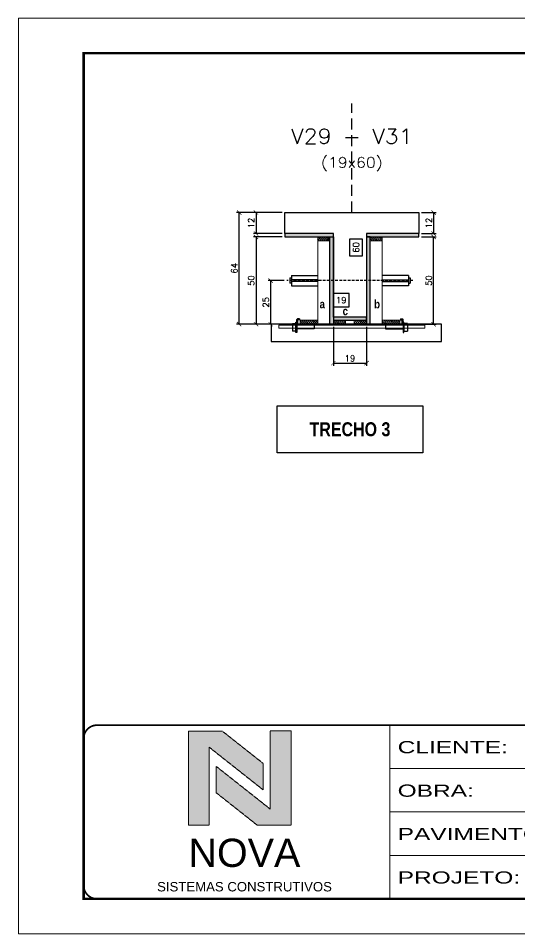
# Model space of a CAD drawing. Extents: x 0 to 6325, y 10169 to 19307.
# Drawn here: x 1585 to 2160, y 12466 to 13516 of the extents above; entities that cross this region are included whole.
import ezdxf
from ezdxf.enums import TextEntityAlignment as Align

# ---------------------------------------------------------------- set-up
doc = ezdxf.new("R2010")
doc.units = 0
for name, pattern in [('CONTINUO', [0]), ('DASHED', [0.75, 0.5, -0.25]), ('HIDDEN', [9.525, 6.35, -3.175])]:
    doc.linetypes.add(name, pattern=pattern)
for name, color, linetype in [('1', 1, 'Continuous'), ('barrote', 251, 'Continuous'), ('COTA', 241, 'Continuous'), ('Cota Seção (2x)', 4, 'Continuous'), ('detalhes', 4, 'Continuous'), ('Hachura', 253, 'Continuous'), ('NOMENCLATURA', 7, 'Continuous'), ('Painéis', 200, 'Continuous'), ('presilha', 1, 'Continuous'), ('TENSOR', 3, 'Continuous'), ('Texto de Titulo', 7, 'Continuous'), ('Texto Qtd Sarr', 242, 'Continuous')]:
    doc.layers.add(name, color=color, linetype=linetype)
for name, color, linetype, lineweight in [('CARIMBO-LEGENDA', 75, 'Continuous', 15), ('CONCRETO', 251, 'Continuous', 25), ('Folhas', 255, 'Continuous', 9), ('Madeira', 126, 'Continuous', 18), ('SARRAFO DE PRESSAO', 251, 'DASHED', 9), ('SCO-___-LAJ', 2, 'Continuous', 0), ('Texto Seção', 7, 'Continuous', 15)]:
    doc.layers.add(name, color=color, linetype=linetype, lineweight=lineweight)
doc.styles.add('arial', font='arial.ttf')
doc.styles.add('ROMANC', font='techb___.ttf', dxfattribs={"height": 2.5})
doc.styles.add('Romans', font='romans.shx')
doc.styles.add('TECNICA', font='techb___.ttf', dxfattribs={"height": 10})
doc.styles.add('Tecnologia', font='')
doc.styles.get('Tecnologia').set_extended_font_data('Forgotten Futurist')
doc.dimstyles.new('Cota Seção (2x)', dxfattribs={"dimtxt": 7, "dimasz": 5, "dimexe": 3, "dimexo": 3, "dimgap": 2, "dimtad": 3, "dimdec": 1, "dimlfac": 0.5, "dimzin": 12, "dimdsep": 46, "dimtxsty": 'Romans', "dimblk": 'ARCHTICK', "dimcen": 0, "dimclrd": 4, "dimclre": 4, "dimclrt": 1, "dimadec": 1, "dimazin": 3, "dimtfac": 1, "dimtdec": 1, "dimtmove": 0, "dimatfit": 3, "dimldrblk": 'OBLIQUE', "dimfxl": 1, "dimtolj": 1, "dimtzin": 12, "dimarcsym": 0})
doc.dimstyles.new('Cota Seção interna', dxfattribs={"dimtxt": 7, "dimasz": 6, "dimexe": 0.18, "dimexo": 2, "dimgap": -4, "dimtad": 3, "dimdec": 1, "dimlfac": 0.5, "dimzin": 12, "dimdsep": 46, "dimtxsty": 'Romans', "dimblk": 'ARCHTICK', "dimcen": 0.09, "dimse1": 1, "dimse2": 1, "dimsd1": 1, "dimsd2": 1, "dimclrd": 180, "dimclre": 5, "dimclrt": 1, "dimadec": 0, "dimazin": 3, "dimtfac": 1, "dimtdec": 1, "dimtofl": 0, "dimtmove": 0, "dimatfit": 3, "dimldrblk": 'ARCHTICK', "dimfxl": 1, "dimtolj": 1, "dimtzin": 0, "dimarcsym": 0})
pattern_1 = [(315, (24902.6902, 4935.2346), (1.12253202, 1.12253202), [])]

# ---------------------------------------------------------------- blocks, each defined once
blk = doc.blocks.new('A$C64660E27')
at = {"layer": 'COTA', "true_color": 0x1a1a1a}
h = blk.add_hatch(color=250, dxfattribs=at)
h.dxf.hatch_style = 1
h.paths.add_polyline_path([(185.4, -11.6), (142.4, -11.6), (142.4, -131.6), (168.8, -131.6), (168.8, -32.2), (237.7, -86.7), (237.7, -53)])
at = {"layer": 'COTA'}
h = blk.add_hatch(color=20, dxfattribs=at)
h.dxf.hatch_style = 1
h.paths.add_polyline_path([(273, -11.4), (246.6, -11.4), (246.6, -111.1), (177.7, -56.6), (177.7, -90.2), (230, -131.6), (273, -131.6)])
for p, q in [((142.4, -131.6), (142.4, -11.6)), ((142.4, -11.6), (185.4, -11.6)), ((185.4, -11.6), (237.7, -53)), ((273, -11.4), (246.6, -11.4)), ((246.6, -111.1), (246.6, -11.4)), ((273, -11.4), (273, -131.6)), ((168.8, -32.2), (237.7, -86.7)), ((168.8, -131.6), (168.8, -32.2)), ((246.6, -111.1), (177.7, -56.6)), ((177.7, -90.2), (177.7, -56.6)), ((237.7, -86.7), (237.7, -53)), ((230, -131.6), (177.7, -90.2)), ((142.4, -131.6), (168.8, -131.6)), ((273, -131.6), (230, -131.6))]:
    blk.add_line(p, q)
at = {"layer": 'CARIMBO-LEGENDA', "color": 7, "linetype": 'Continuous', "ltscale": 100, "style": 'arial'}
blk.add_text('NOVA', height=36, dxfattribs=at).set_placement((142.4, -184.8))
at = {"layer": 'CARIMBO-LEGENDA', "color": 7, "linetype": 'Continuous', "style": 'arial'}
blk.add_text('SISTEMAS CONSTRUTIVOS', height=12, dxfattribs=at).set_placement((102.5, -216))
blk = doc.blocks.new('9999999999')
at = {"color": 30, "linetype": 'CONTINUO'}
for p, q in [((98564.6, 34230.2), (98564.6, 34429.4)), ((98564.6, 34379.6), (99584, 34379.6)), ((98564.6, 34329.8), (99488, 34329.8)), ((98564.6, 34280), (99488, 34280))]:
    blk.add_line(p, q, dxfattribs=at)
at = {"color": 30, "linetype": 'CONTINUO', "const_width": 2}
blk.add_lwpolyline([(99584, 34230.2), (99584, 34414.4, 0.414214), (99569, 34429.4), (98229, 34429.4, 0.414214), (98214, 34414.4), (98214, 34245.2, 0.414214), (98229, 34230.2), (99584, 34230.2)], format="xyb", dxfattribs=at)
at = {"layer": 'Folhas'}
blk.add_lwpolyline([(98139, 34190.2), (99624, 34190.2), (99624, 35240.2), (98139, 35240.2)], close=True, dxfattribs=at)
at = {"layer": 'Folhas', "color": 30, "const_width": 3}
blk.add_lwpolyline([(98214, 34230.2), (99584, 34230.2), (99584, 35200.2), (98214, 35200.2)], close=True, dxfattribs=at)
at = {"xscale": 0.9, "yscale": 0.9, "zscale": 0.9}
blk.add_blockref('A$C64660E27', (98205.8, 34433.1), dxfattribs=at)
at = {"layer": 'Folhas', "color": 7, "style": 'Tecnologia', "width": 1.5}
for s, p in [('CLIENTE:', (98573.7, 34397.2)), ('OBRA:', (98573.7, 34347.3)), ('PAVIMENTO:', (98573.7, 34297.5)), ('PROJETO:', (98573.7, 34247.7))]:
    blk.add_text(s, height=14, dxfattribs=at).set_placement(p)
blk = doc.blocks.new('titulo1')
at = {"layer": 'Defpoints', "color": 252, "linetype": 'HIDDEN', "ltscale": 2}
blk.add_line((0, 0), (0, 125), dxfattribs=at)
at = {"layer": 'Defpoints', "style": 'Romans', "oblique": 15}
blk.add_attdef('FOLHA', text='', height=10, dxfattribs=at).set_placement((0, 15.6), align=Align.MIDDLE_CENTER)
at = {"layer": 'Texto Qtd Sarr', "color": 3, "style": 'Romans', "oblique": 15}
for tag, height, p in [('TITULO', 17, (0, 71.4)), ('SEÇÃO', 12, (0, 41.5))]:
    blk.add_attdef(tag, text='', height=height, dxfattribs=at).set_placement(p, align=Align.MIDDLE_CENTER)
blk = doc.blocks.new('_ArchTick')
at = {"color": 0, "linetype": 'ByBlock', "const_width": 0.15}
blk.add_lwpolyline([(-0.5, -0.5), (0.5, 0.5)], dxfattribs=at)
blk = doc.blocks.new('*D373')
at = {"layer": 'COTA', "color": 4, "lineweight": -2, "transparency": 16777216}
for p, q in [((2047.1, 13292.9), (2063.9, 13292.9)), ((2060.9, 13292.9), (2060.9, 13268.9)), ((2047.1, 13268.9), (2063.9, 13268.9))]:
    blk.add_line(p, q, dxfattribs=at)
at = {"layer": 'Defpoints', "color": 0, "transparency": 16777216}
for p in [(2044.1, 13292.9), (2044.1, 13268.9), (2060.9, 13268.9)]:
    blk.add_point(p, dxfattribs=at)
at = {"layer": 'COTA', "color": 4, "lineweight": -2, "transparency": 16777216, "xscale": 5, "yscale": 5, "zscale": 5}
for p, rotation in [((2060.9, 13292.9), 90), ((2060.9, 13268.9), 270)]:
    blk.add_blockref('_ArchTick', p, dxfattribs=dict(at, rotation=rotation))
at = {"layer": 'COTA', "color": 1, "transparency": 16777216, "insert": (2055.4, 13280.9), "char_height": 7, "attachment_point": 5, "rotation": 90, "style": 'Romans'}
blk.add_mtext('\\A1;12', dxfattribs=at)
blk = doc.blocks.new('_Oblique')
at = {"layer": '1', "color": 0, "lineweight": -2}
blk.add_line((-0.5, -0.5), (0.5, 0.5), dxfattribs=at)
blk = doc.blocks.new('*D374')
at = {"layer": 'COTA', "color": 4, "lineweight": -2, "transparency": 16777216}
for p, q in [((1887.5, 13292.9), (1835.1, 13292.9)), ((1838.1, 13164.9), (1838.1, 13292.9)), ((1909.5, 13164.9), (1835.1, 13164.9))]:
    blk.add_line(p, q, dxfattribs=at)
at = {"layer": 'Defpoints', "color": 0, "transparency": 16777216}
for p in [(1838.1, 13292.9), (1890.5, 13292.9), (1912.5, 13164.9)]:
    blk.add_point(p, dxfattribs=at)
at = {"layer": 'COTA', "color": 4, "lineweight": -2, "transparency": 16777216, "xscale": 5, "yscale": 5, "zscale": 5}
for p, rotation in [((1838.1, 13292.9), 90), ((1838.1, 13164.9), 270)]:
    blk.add_blockref('_ArchTick', p, dxfattribs=dict(at, rotation=rotation))
at = {"layer": 'COTA', "color": 1, "transparency": 16777216, "insert": (1832.6, 13228.9), "char_height": 7, "attachment_point": 5, "rotation": 90, "style": 'Romans'}
blk.add_mtext('\\A1;64', dxfattribs=at)
blk = doc.blocks.new('*D375')
at = {"layer": 'COTA', "color": 4, "lineweight": -2, "transparency": 16777216}
for p, q in [((2047.1, 13264.9), (2063.9, 13264.9)), ((2060.9, 13164.9), (2060.9, 13264.9)), ((2020.7, 13164.9), (2063.9, 13164.9))]:
    blk.add_line(p, q, dxfattribs=at)
at = {"layer": 'Defpoints', "color": 0, "transparency": 16777216}
for p in [(2044.1, 13264.9), (2060.9, 13264.9), (2017.7, 13164.9)]:
    blk.add_point(p, dxfattribs=at)
at = {"layer": 'COTA', "color": 4, "lineweight": -2, "transparency": 16777216, "xscale": 5, "yscale": 5, "zscale": 5}
for p, rotation in [((2060.9, 13264.9), 90), ((2060.9, 13164.9), 270)]:
    blk.add_blockref('_ArchTick', p, dxfattribs=dict(at, rotation=rotation))
at = {"layer": 'COTA', "color": 1, "transparency": 16777216, "insert": (2055.4, 13214.9), "char_height": 7, "attachment_point": 5, "rotation": 90, "style": 'Romans'}
blk.add_mtext('\\A1;50', dxfattribs=at)
blk = doc.blocks.new('*D376')
at = {"layer": 'Cota Seção (2x)', "color": 180, "lineweight": -2, "transparency": 16777216}
for p, q in [((1979.6, 13262.4), (1964.6, 13262.4)), ((1964.6, 13262.4), (1964.6, 13243.4)), ((1979.6, 13243.4), (1979.6, 13262.4)), ((1964.6, 13243.4), (1979.6, 13243.4))]:
    blk.add_line(p, q, dxfattribs=at)
at = {"layer": 'Defpoints', "color": 0, "transparency": 16777216}
for p in [(1983.6, 13292.9), (1995.1, 13292.9), (1995.1, 13172.9)]:
    blk.add_point(p, dxfattribs=at)
at = {"layer": 'Cota Seção (2x)', "color": 1, "transparency": 16777216, "insert": (1972.1, 13252.9), "char_height": 7, "attachment_point": 5, "rotation": 90, "style": 'Romans'}
blk.add_mtext('\\A1;60', dxfattribs=at)
blk = doc.blocks.new('*D377')
at = {"layer": 'COTA', "color": 4, "lineweight": -2, "transparency": 16777216}
for p, q in [((1887.5, 13292.9), (1854.4, 13292.9)), ((1857.4, 13292.9), (1857.4, 13268.9)), ((1887.5, 13268.9), (1854.4, 13268.9))]:
    blk.add_line(p, q, dxfattribs=at)
at = {"layer": 'Defpoints', "color": 0, "transparency": 16777216}
for p in [(1890.5, 13292.9), (1857.4, 13268.9), (1890.5, 13268.9)]:
    blk.add_point(p, dxfattribs=at)
at = {"layer": 'COTA', "color": 4, "lineweight": -2, "transparency": 16777216, "xscale": 5, "yscale": 5, "zscale": 5}
for p, rotation in [((1857.4, 13292.9), 90), ((1857.4, 13268.9), 270)]:
    blk.add_blockref('_ArchTick', p, dxfattribs=dict(at, rotation=rotation))
at = {"layer": 'COTA', "color": 1, "transparency": 16777216, "insert": (1851.9, 13280.9), "char_height": 7, "attachment_point": 5, "rotation": 90, "style": 'Romans'}
blk.add_mtext('\\A1;12', dxfattribs=at)
blk = doc.blocks.new('*D378')
at = {"layer": 'COTA', "color": 4, "lineweight": -2, "transparency": 16777216}
for p, q in [((1887.5, 13264.9), (1854.4, 13264.9)), ((1857.4, 13264.9), (1857.4, 13164.9)), ((1909.5, 13164.9), (1854.4, 13164.9))]:
    blk.add_line(p, q, dxfattribs=at)
at = {"layer": 'Defpoints', "color": 0, "transparency": 16777216}
for p in [(1890.5, 13264.9), (1857.4, 13164.9), (1912.5, 13164.9)]:
    blk.add_point(p, dxfattribs=at)
at = {"layer": 'COTA', "color": 4, "lineweight": -2, "transparency": 16777216, "xscale": 5, "yscale": 5, "zscale": 5}
for p, rotation in [((1857.4, 13264.9), 90), ((1857.4, 13164.9), 270)]:
    blk.add_blockref('_ArchTick', p, dxfattribs=dict(at, rotation=rotation))
at = {"layer": 'COTA', "color": 1, "transparency": 16777216, "insert": (1851.9, 13214.9), "char_height": 7, "attachment_point": 5, "rotation": 90, "style": 'Romans'}
blk.add_mtext('\\A1;50', dxfattribs=at)
blk = doc.blocks.new('PRESILHA METÁLICA 1')
at = {"layer": 'presilha'}
for p, q in [((7.5, 10.6), (7.5, 19.9)), ((12, 21), (8.6, 21)), ((9, 11.6), (9, 18.9)), ((12, 19.5), (9.6, 19.5)), ((12, 21), (12, 19.5)), ((0, 13), (6, 13)), ((0, 13), (0, 0)), ((6, 0), (0, 0)), ((6, 15.5), (7.5, 15.5)), ((6, -2.5), (6, 15.5)), ((6, 13), (6, 0)), ((7.5, 15.5), (7.5, -2.5)), ((37.5, 4.1), (7.5, 4.1)), ((37.5, 11), (9.6, 11)), ((37.5, 11), (37.5, 4.1)), ((7.5, -2.5), (6, -2.5))]:
    blk.add_line(p, q, dxfattribs=at)
for centre, radius, start, end in [((8.6, 19.9), 1.14, 90, 180), ((9.6, 18.9), 0.57, 90, 180), ((9.6, 11.6), 0.57, 180, 270)]:
    blk.add_arc(centre, radius, start, end, dxfattribs=at)
blk = doc.blocks.new('*D379')
at = {"layer": 'COTA', "color": 4, "lineweight": -2, "transparency": 16777216}
for p, q in [((1946.1, 13161.9), (1946.1, 13117.2)), ((1984.1, 13161.9), (1984.1, 13117.2)), ((1946.1, 13120.2), (1984.1, 13120.2))]:
    blk.add_line(p, q, dxfattribs=at)
at = {"layer": 'Defpoints', "color": 0, "transparency": 16777216}
for p in [(1946.1, 13164.9), (1984.1, 13164.9), (1984.1, 13120.2)]:
    blk.add_point(p, dxfattribs=at)
at = {"layer": 'COTA', "color": 4, "lineweight": -2, "transparency": 16777216, "xscale": 5, "yscale": 5, "zscale": 5, "rotation": 180}
blk.add_blockref('_ArchTick', (1946.1, 13120.2), dxfattribs=at)
at = {"layer": 'COTA', "color": 4, "lineweight": -2, "transparency": 16777216, "xscale": 5, "yscale": 5, "zscale": 5}
blk.add_blockref('_ArchTick', (1984.1, 13120.2), dxfattribs=at)
at = {"layer": 'COTA', "color": 1, "transparency": 16777216, "insert": (1965.1, 13125.7), "char_height": 7, "attachment_point": 5, "style": 'Romans'}
blk.add_mtext('\\A1;19', dxfattribs=at)
blk = doc.blocks.new('*D833')
at = {"layer": 'COTA', "color": 4, "lineweight": -2, "transparency": 16777216}
for p, q in [((1889.8, 13214.8), (1871.2, 13214.8)), ((1874.2, 13214.8), (1874.2, 13164.9)), ((1889.8, 13164.9), (1871.2, 13164.9))]:
    blk.add_line(p, q, dxfattribs=at)
at = {"layer": 'Defpoints', "color": 0, "transparency": 16777216}
for p in [(1892.8, 13214.8), (1874.2, 13164.9), (1892.8, 13164.9)]:
    blk.add_point(p, dxfattribs=at)
at = {"layer": 'COTA', "color": 4, "lineweight": -2, "transparency": 16777216, "xscale": 5, "yscale": 5, "zscale": 5}
for p, rotation in [((1874.2, 13214.8), 90), ((1874.2, 13164.9), 270)]:
    blk.add_blockref('_ArchTick', p, dxfattribs=dict(at, rotation=rotation))
at = {"layer": 'COTA', "color": 1, "transparency": 16777216, "insert": (1868.7, 13189.9), "char_height": 7, "attachment_point": 5, "rotation": 90, "style": 'Romans'}
blk.add_mtext('\\A1;25', dxfattribs=at)
blk = doc.blocks.new('*D380')
at = {"layer": 'Cota Seção (2x)', "color": 180, "lineweight": -2, "transparency": 16777216}
for p, q in [((1964.1, 13199.9), (1946.1, 13199.9)), ((1946.1, 13199.9), (1946.1, 13184.9)), ((1964.1, 13184.9), (1964.1, 13199.9)), ((1946.1, 13184.9), (1964.1, 13184.9))]:
    blk.add_line(p, q, dxfattribs=at)
at = {"layer": 'Defpoints', "color": 0, "transparency": 16777216}
for p in [(1984.1, 13180.9), (1946.1, 13164.9), (1984.1, 13164.9)]:
    blk.add_point(p, dxfattribs=at)
at = {"layer": 'Cota Seção (2x)', "color": 1, "transparency": 16777216, "insert": (1955.1, 13192.4), "char_height": 7, "attachment_point": 5, "style": 'Romans'}
blk.add_mtext('\\A1;19', dxfattribs=at)

msp = doc.modelspace()

# ---------------------------------------------------------------- hatches: boundary and pattern name
at = {"layer": 'Hachura'}
h = msp.add_hatch(color=256, dxfattribs=at)
h.dxf.hatch_style = 1
h.paths.add_polyline_path([(1946.07, 13264.88), (1946.07, 13268.88), (1890.47, 13268.88), (1890.47, 13264.88)])
h = msp.add_hatch(dxfattribs=at)
h.set_pattern_fill('ANSI31', color=256, scale=0.5, angle=270, style=0)
h.set_pattern_definition([(315, (24902.6902, 4957.2346), (1.12253202, 1.12253202), [])])
h.paths.add_polyline_path([(1942.07, 13260.48), (1942.07, 13264.88), (1928.07, 13264.88), (1928.07, 13260.48)])
h = msp.add_hatch(color=256, dxfattribs=at)
h.dxf.hatch_style = 1
h.paths.add_polyline_path([(1942.07, 13264.88), (1946.07, 13264.88), (1946.07, 13164.88), (1942.07, 13164.88)])
h = msp.add_hatch(color=256, dxfattribs=at)
h.dxf.hatch_style = 1
h.paths.add_polyline_path([(2044.07, 13264.88), (2044.07, 13268.88), (1984.07, 13268.88), (1984.07, 13264.88)])
h = msp.add_hatch(color=256, dxfattribs=at)
h.dxf.hatch_style = 1
h.paths.add_polyline_path([(1988.07, 13264.88), (1984.07, 13264.88), (1984.07, 13164.88), (1988.07, 13164.88)])
h = msp.add_hatch(dxfattribs=at)
h.set_pattern_fill('ANSI31', color=256, scale=0.5, angle=270, style=0)
h.set_pattern_definition([(315, (24902.6902, 4957.2346), (1.12253202, 1.12253202), [])])
h.paths.add_polyline_path([(1988.07, 13260.48), (1988.07, 13264.88), (2002.07, 13264.88), (2002.07, 13260.48)])
h = msp.add_hatch(dxfattribs=at)
h.set_pattern_fill('ANSI31', color=256, scale=0.5, angle=270, style=0)
h.set_pattern_definition([(315, (24902.6902, 4935.2346), (1.12253202, 1.12253202), [])])
h.paths.add_polyline_path([(1908.07, 13164.88), (1908.07, 13169.28), (1928.07, 13169.28), (1928.07, 13164.88)])
h = msp.add_hatch(color=256, dxfattribs=at)
h.dxf.hatch_style = 1
h.paths.add_polyline_path([(1984.07, 13169.28), (1984.07, 13172.88), (1946.07, 13172.88), (1946.07, 13169.28)])
h = msp.add_hatch(dxfattribs=at)
h.set_pattern_fill('ANSI31', color=256, scale=0.5, angle=270, style=0)
h.set_pattern_definition(pattern_1)
h.paths.add_polyline_path([(1946.07, 13164.88), (1946.07, 13169.28), (1960.07, 13169.28), (1960.07, 13164.88)])
h = msp.add_hatch(dxfattribs=at)
h.set_pattern_fill('ANSI31', color=256, scale=0.5, angle=270, style=0)
h.set_pattern_definition(pattern_1)
h.paths.add_polyline_path([(1984.07, 13164.88), (1984.07, 13169.28), (1970.07, 13169.28), (1970.07, 13164.88)])
h = msp.add_hatch(dxfattribs=at)
h.set_pattern_fill('ANSI31', color=256, scale=0.5, angle=270, style=0)
h.set_pattern_definition(pattern_1)
h.paths.add_polyline_path([(2022.07, 13164.88), (2022.07, 13169.28), (2002.07, 13169.28), (2002.07, 13164.88)])

# ---------------------------------------------------------------- linework, layer by layer
at = {"ltscale": 3}
for p, q in [((1898.07, 13220.85), (1898.07, 13208.85)), ((1898.07, 13220.85), (1928.07, 13220.85)), ((2032.07, 13220.85), (2002.07, 13220.85)), ((2032.07, 13220.85), (2032.07, 13208.85)), ((1896.07, 13217.85), (1896.07, 13211.85)), ((1896.07, 13217.85), (1898.07, 13217.85)), ((1898.07, 13211.85), (1896.07, 13211.85)), ((1928.07, 13215.85), (1898.07, 13215.85)), ((1928.07, 13213.85), (1898.07, 13213.85)), ((2002.07, 13215.85), (2032.07, 13215.85)), ((2002.07, 13213.85), (2032.07, 13213.85)), ((2032.07, 13217.85), (2034.07, 13217.85)), ((2032.07, 13211.85), (2034.07, 13211.85)), ((2034.07, 13217.85), (2034.07, 13211.85)), ((1898.07, 13208.85), (1928.07, 13208.85)), ((2032.07, 13208.85), (2002.07, 13208.85))]:
    msp.add_line(p, q, dxfattribs=at)
at = {"layer": 'barrote'}
msp.add_lwpolyline([(1874.61, 13144.88), (2069.8, 13144.88), (2069.8, 13164.88), (1874.61, 13164.88)], close=True, dxfattribs=at)
at = {"layer": 'CONCRETO'}
msp.add_lwpolyline([(1890.47, 13268.88), (1890.47, 13292.88), (2044.07, 13292.88), (2044.07, 13268.88), (1984.07, 13268.88), (1984.07, 13172.88), (1946.07, 13172.88), (1946.07, 13268.88)], close=True, dxfattribs=at)
at = {"layer": 'COTA'}
msp.add_lwpolyline([(1881.68, 13071.03), (2048.46, 13071.03), (2048.46, 13017.37), (1881.68, 13017.37)], close=True, dxfattribs=at)
at = {"layer": 'Madeira'}
for points in [[(1942.07, 13260.48), (1942.07, 13264.88), (1928.07, 13264.88), (1928.07, 13260.48)], [(1942.07, 13264.88), (1928.07, 13264.88), (1928.07, 13164.88), (1942.07, 13164.88)], [(1988.07, 13260.48), (1988.07, 13264.88), (2002.07, 13264.88), (2002.07, 13260.48)], [(1988.07, 13264.88), (2002.07, 13264.88), (2002.07, 13164.88), (1988.07, 13164.88)], [(1908.07, 13164.88), (1908.07, 13169.28), (1928.07, 13169.28), (1928.07, 13164.88)], [(1946.07, 13164.88), (1946.07, 13169.28), (1960.07, 13169.28), (1960.07, 13164.88)], [(1984.07, 13164.88), (1984.07, 13169.28), (1970.07, 13169.28), (1970.07, 13164.88)], [(2022.07, 13164.88), (2022.07, 13169.28), (2002.07, 13169.28), (2002.07, 13164.88)]]:
    msp.add_lwpolyline(points, close=True, dxfattribs=at)
at = {"layer": 'Painéis'}
for points in [[(1946.07, 13264.88), (1946.07, 13268.88), (1890.47, 13268.88), (1890.47, 13264.88)], [(1942.07, 13264.88), (1946.07, 13264.88), (1946.07, 13164.88), (1942.07, 13164.88)], [(2044.07, 13264.88), (2044.07, 13268.88), (1984.07, 13268.88), (1984.07, 13264.88)], [(1988.07, 13264.88), (1984.07, 13264.88), (1984.07, 13164.88), (1988.07, 13164.88)], [(1984.07, 13169.28), (1984.07, 13172.88), (1946.07, 13172.88), (1946.07, 13169.28)]]:
    msp.add_lwpolyline(points, close=True, dxfattribs=at)
at = {"layer": 'SCO-___-LAJ', "color": 1}
msp.add_lwpolyline([(1883.62, 13163.54), (2050.92, 13163.54), (2050.92, 13160.35), (1883.62, 13160.35)], close=True, dxfattribs=at)
at = {"layer": 'TENSOR', "linetype": 'HIDDEN', "ltscale": 0.5}
msp.add_line((2037.07, 13214.85), (1892.77, 13214.85), dxfattribs=at)

# ---------------------------------------------------------------- block references
at = {"layer": 'presilha', "yscale": 0.6666666666666666, "zscale": 0.6666666666666666}
for p, xscale in [((1899.2, 13156.91), 0.6666666666666666), ((2030.94, 13156.91), -0.6666666666666666)]:
    msp.add_blockref('PRESILHA METÁLICA 1', p, dxfattribs=dict(at, xscale=xscale))
at = {"layer": 'SARRAFO DE PRESSAO', "color": 6, "linetype": 'ByBlock'}
msp.add_blockref('9999999999', (-96553.98, -21724.51), dxfattribs=at)
at = {"layer": 'Texto Seção'}
ref = msp.add_blockref('titulo1', (1967.27, 13292.88), dxfattribs=at)
ref.add_attrib('TITULO', 'V29 - V31', dxfattribs={"layer": 'Texto de Titulo', "color": 7, "height": 17, "style": 'Romans', "width": 1.1}).set_placement((1967.27, 13380.38), align=Align.MIDDLE_CENTER)
ref.add_attrib('SEÇÃO', '(19x60)', dxfattribs={"layer": 'Texto de Titulo', "color": 7, "height": 12, "style": 'Romans', "width": 1.1}).set_placement((1967.27, 13350.38), align=Align.MIDDLE_CENTER)

# ---------------------------------------------------------------- texts
at = {"layer": 'detalhes', "style": 'TECNICA'}
for s, p in [('a', (1930.24, 13183.08)), ('b', (1992.78, 13183.07)), ('c', (1956.67, 13175.11))]:
    msp.add_text(s, height=9.6, dxfattribs=at).set_placement(p)
at = {"layer": 'NOMENCLATURA', "color": 2, "insert": (1965.07, 13044.2), "char_height": 16, "attachment_point": 5, "style": 'ROMANC'}
msp.add_mtext('TRECHO 3', dxfattribs=at)

# ---------------------------------------------------------------- dimensions: what is measured, and where the dimension line sits
at = {"layer": 'COTA'}
for base, p1, p2, picture, middle in [((1838.09, 13292.88), (1912.47, 13164.88), (1890.47, 13292.88), '*D374', (1832.59, 13228.88)), ((1857.41, 13268.88), (1890.47, 13292.88), (1890.47, 13268.88), '*D377', (1851.91, 13280.88)), ((2060.94, 13268.88), (2044.07, 13292.88), (2044.07, 13268.88), '*D373', (2055.44, 13280.88)), ((1857.41, 13164.88), (1890.47, 13264.88), (1912.47, 13164.88), '*D378', (1851.91, 13214.88)), ((2060.94, 13264.88), (2017.67, 13164.88), (2044.07, 13264.88), '*D375', (2055.44, 13214.88)), ((1874.21, 13164.88), (1892.77, 13214.85), (1892.77, 13164.88), '*D833', (1868.71, 13189.86))]:
    dim = msp.add_linear_dim(base=base, p1=p1, p2=p2, angle=90, dimstyle='Cota Seção (2x)', dxfattribs=at)
    dim.commit()
    dim.dimension.update_dxf_attribs({"geometry": picture, "text_midpoint": middle})
dim = msp.add_linear_dim(base=(1984.07, 13120.15), p1=(1946.07, 13164.88), p2=(1984.07, 13164.88), dimstyle='Cota Seção (2x)', dxfattribs=at)
dim.commit()
dim.dimension.update_dxf_attribs({"geometry": '*D379', "text_midpoint": (1965.07, 13125.65)})
at = {"layer": 'Cota Seção (2x)'}
dim = msp.add_linear_dim(base=(1983.57, 13292.88), p1=(1995.07, 13172.88), p2=(1995.07, 13292.88), angle=90, dimstyle='Cota Seção interna', dxfattribs=at)
dim.commit()
dim.dimension.update_dxf_attribs({"geometry": '*D376', "text_midpoint": (1983.57, 13252.88), "dimtype": 160})
dim = msp.add_linear_dim(base=(1984.07, 13180.88), p1=(1946.07, 13164.88), p2=(1984.07, 13164.88), dimstyle='Cota Seção interna', dxfattribs=at)
dim.commit()
dim.dimension.update_dxf_attribs({"geometry": '*D380', "text_midpoint": (1955.07, 13180.88), "dimtype": 160})

doc.saveas('drawing.dxf')
